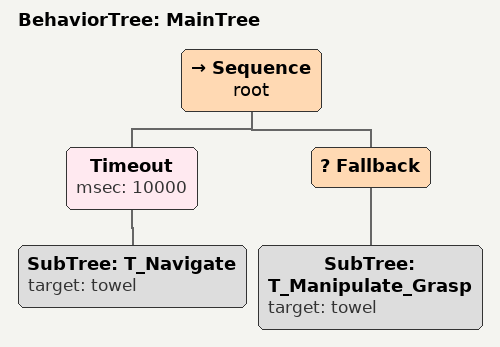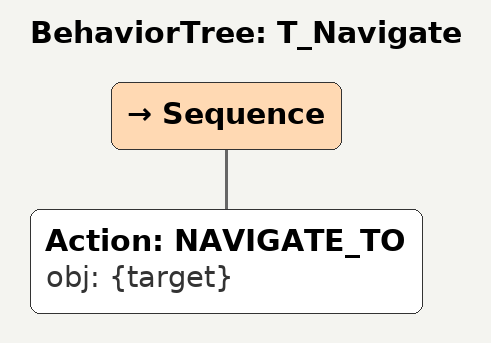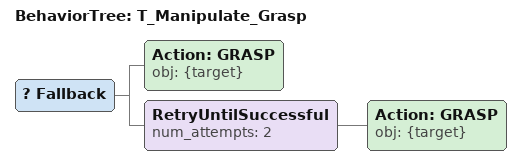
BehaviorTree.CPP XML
<root main_tree_to_execute="MainTree">
  <BehaviorTree ID="MainTree">
    <Sequence name="root">
      <!-- Timeout: Prevent getting stuck during navigation -->
      <Timeout msec="10000">
        <SubTree ID="T_Navigate" target="towel"/>
      </Timeout>
      <!-- Fallback: Retry grasp if initial attempt fails -->
      <Fallback>
        <SubTree ID="T_Manipulate_Grasp" target="towel"/>
      </Fallback>
    </Sequence>
  </BehaviorTree>
  <BehaviorTree ID="T_Navigate">
    <Sequence>
      <Action ID="NAVIGATE_TO" obj="{target}"/>
    </Sequence>
  </BehaviorTree>
  <BehaviorTree ID="T_Manipulate_Grasp">
    <Fallback>
      <Action ID="GRASP" obj="{target}"/>
      <RetryUntilSuccessful num_attempts="2">
        <Action ID="GRASP" obj="{target}"/>
      </RetryUntilSuccessful>
    </Fallback>
  </BehaviorTree>
</root>
